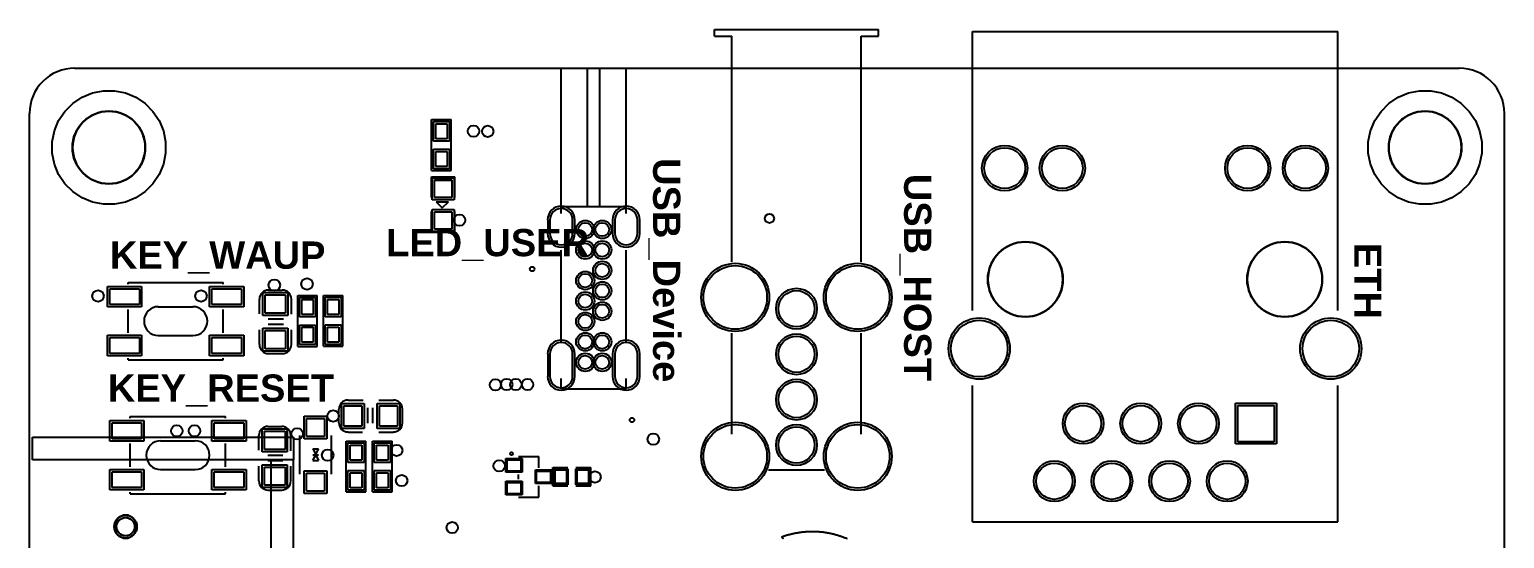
# Model space of a CAD drawing. Header units: inches. Extents: x 0 to 2.56, y 0 to 2.63.
# Drawn here: x 0 to 2.559, y 1.743 to 2.626 of the extents above; entities that cross this region are included whole.
import ezdxf

# ---------------------------------------------------------------- set-up
doc = ezdxf.new("R2010")
doc.units = ezdxf.units.IN
doc.header["$MEASUREMENT"] = 0
for name, color, linetype in [('Keep-Out Layer', 6, 'Continuous'), ('Mechanical 1', 6, 'Continuous'), ('Multi-Layer', 9, 'Continuous'), ('Top Courtyard', 56, 'Continuous'), ('Top Overlay', 2, 'Continuous'), ('Top Paste', 8, 'Continuous'), ('Top Solder', 216, 'Continuous')]:
    doc.layers.add(name, color=color, linetype=linetype)
doc.styles.add('Arial_Bold', font='', dxfattribs={"height": 0.2})
doc.styles.get('Arial_Bold').set_extended_font_data('Arial', bold=True)

msp = doc.modelspace()

# ---------------------------------------------------------------- linework, layer by layer
at = {"layer": 'Keep-Out Layer'}
for p, q in [((0.0787, 2.5591), (2.4803, 2.5591)), ((0.0751, 2.4977), (0.0912, 2.5085)), ((0.0912, 2.5085), (0.1091, 2.5159)), ((0.1091, 2.5159), (0.1281, 2.5197)), ((0.1281, 2.5197), (0.1378, 2.5197)), ((0.1378, 2.5197), (0.1475, 2.5197)), ((0.1475, 2.5197), (0.1665, 2.5159)), ((0.1665, 2.5159), (0.1844, 2.5085)), ((0.1844, 2.5085), (0.2005, 2.4977)), ((2.3585, 2.4977), (2.3746, 2.5085)), ((2.3746, 2.5085), (2.3926, 2.5159)), ((2.3926, 2.5159), (2.4116, 2.5197)), ((2.4116, 2.5197), (2.4213, 2.5197)), ((2.4213, 2.5197), (2.431, 2.5197)), ((2.431, 2.5197), (2.45, 2.5159)), ((2.45, 2.5159), (2.4679, 2.5085)), ((2.4679, 2.5085), (2.484, 2.4977)), ((0.0506, 2.4679), (0.0613, 2.484)), ((0.0613, 2.484), (0.0751, 2.4977)), ((0.2005, 2.4977), (0.2142, 2.484)), ((0.2142, 2.484), (0.225, 2.4679)), ((2.334, 2.4679), (2.3448, 2.484)), ((2.3448, 2.484), (2.3585, 2.4977)), ((2.484, 2.4977), (2.4977, 2.484)), ((2.4977, 2.484), (2.5085, 2.4679)), ((0, 0.0787), (0, 2.4803)), ((0.0432, 2.45), (0.0506, 2.4679)), ((0.225, 2.4679), (0.2324, 2.45)), ((2.3266, 2.45), (2.334, 2.4679)), ((2.5085, 2.4679), (2.5159, 2.45)), ((2.5591, 0.0787), (2.5591, 2.4803)), ((0.0394, 2.431), (0.0432, 2.45)), ((0.2324, 2.45), (0.2362, 2.431)), ((2.3228, 2.431), (2.3266, 2.45)), ((2.5159, 2.45), (2.5197, 2.431)), ((0.0394, 2.4213), (0.0394, 2.431)), ((0.0394, 2.4116), (0.0394, 2.4213)), ((0.0432, 2.3926), (0.0394, 2.4116)), ((0.2362, 2.4116), (0.2324, 2.3926)), ((0.2362, 2.431), (0.2362, 2.4213)), ((0.2362, 2.4213), (0.2362, 2.4116)), ((2.3228, 2.4213), (2.3228, 2.431)), ((2.3228, 2.4116), (2.3228, 2.4213)), ((2.3266, 2.3926), (2.3228, 2.4116)), ((2.5197, 2.4116), (2.5159, 2.3926)), ((2.5197, 2.431), (2.5197, 2.4213)), ((2.5197, 2.4213), (2.5197, 2.4116)), ((0.0506, 2.3746), (0.0432, 2.3926)), ((0.2324, 2.3926), (0.225, 2.3746)), ((2.334, 2.3746), (2.3266, 2.3926)), ((2.5159, 2.3926), (2.5085, 2.3746)), ((0.0613, 2.3585), (0.0506, 2.3746)), ((0.0751, 2.3448), (0.0613, 2.3585)), ((0.2142, 2.3585), (0.2005, 2.3448)), ((0.225, 2.3746), (0.2142, 2.3585)), ((2.3448, 2.3585), (2.334, 2.3746)), ((2.3585, 2.3448), (2.3448, 2.3585)), ((2.4977, 2.3585), (2.484, 2.3448)), ((2.5085, 2.3746), (2.4977, 2.3585)), ((0.0912, 2.334), (0.0751, 2.3448)), ((0.1091, 2.3266), (0.0912, 2.334)), ((0.1844, 2.334), (0.1665, 2.3266)), ((0.2005, 2.3448), (0.1844, 2.334)), ((2.3746, 2.334), (2.3585, 2.3448)), ((2.3926, 2.3266), (2.3746, 2.334)), ((2.4679, 2.334), (2.45, 2.3266)), ((2.484, 2.3448), (2.4679, 2.334)), ((0.1281, 2.3228), (0.1091, 2.3266)), ((0.1378, 2.3228), (0.1281, 2.3228)), ((0.1378, 2.3228), (0.1378, 2.3228)), ((0.1475, 2.3228), (0.1378, 2.3228)), ((0.1665, 2.3266), (0.1475, 2.3228)), ((2.4116, 2.3228), (2.3926, 2.3266)), ((2.4213, 2.3228), (2.4116, 2.3228)), ((2.4213, 2.3228), (2.4213, 2.3228)), ((2.431, 2.3228), (2.4213, 2.3228)), ((2.45, 2.3266), (2.431, 2.3228)), ((1.697, 2.2503), (1.7088, 2.2552)), ((1.697, 2.2503), (1.7088, 2.2552)), ((1.7088, 2.2552), (1.7214, 2.2577)), ((1.7088, 2.2552), (1.7214, 2.2577)), ((1.7214, 2.2577), (1.7342, 2.2577)), ((1.7214, 2.2577), (1.7342, 2.2577)), ((1.7342, 2.2577), (1.7467, 2.2552)), ((1.7342, 2.2577), (1.7467, 2.2552)), ((1.7467, 2.2552), (1.7585, 2.2503)), ((1.7467, 2.2552), (1.7585, 2.2503)), ((2.147, 2.2503), (2.1588, 2.2552)), ((2.147, 2.2503), (2.1588, 2.2552)), ((2.1588, 2.2552), (2.1714, 2.2577)), ((2.1588, 2.2552), (2.1714, 2.2577)), ((2.1714, 2.2577), (2.1842, 2.2577)), ((2.1714, 2.2577), (2.1842, 2.2577)), ((2.1842, 2.2577), (2.1967, 2.2552)), ((2.1842, 2.2577), (2.1967, 2.2552)), ((2.1967, 2.2552), (2.2085, 2.2503)), ((2.1967, 2.2552), (2.2085, 2.2503)), ((1.6702, 2.2235), (1.6773, 2.2341)), ((1.6702, 2.2235), (1.6773, 2.2341)), ((1.6773, 2.2341), (1.6863, 2.2432)), ((1.6773, 2.2341), (1.6863, 2.2432)), ((1.6863, 2.2432), (1.697, 2.2503)), ((1.6863, 2.2432), (1.697, 2.2503)), ((1.7585, 2.2503), (1.7692, 2.2432)), ((1.7585, 2.2503), (1.7692, 2.2432)), ((1.7692, 2.2432), (1.7782, 2.2341)), ((1.7692, 2.2432), (1.7782, 2.2341)), ((1.7782, 2.2341), (1.7853, 2.2235)), ((1.7782, 2.2341), (1.7853, 2.2235)), ((2.1202, 2.2235), (2.1273, 2.2341)), ((2.1202, 2.2235), (2.1273, 2.2341)), ((2.1273, 2.2341), (2.1363, 2.2432)), ((2.1273, 2.2341), (2.1363, 2.2432)), ((2.1363, 2.2432), (2.147, 2.2503)), ((2.1363, 2.2432), (2.147, 2.2503)), ((2.2085, 2.2503), (2.2192, 2.2432)), ((2.2085, 2.2503), (2.2192, 2.2432)), ((2.2192, 2.2432), (2.2282, 2.2341)), ((2.2192, 2.2432), (2.2282, 2.2341)), ((2.2282, 2.2341), (2.2353, 2.2235)), ((2.2282, 2.2341), (2.2353, 2.2235)), ((1.6628, 2.1991), (1.6653, 2.2117)), ((1.6628, 2.1991), (1.6653, 2.2117)), ((1.6653, 2.2117), (1.6702, 2.2235)), ((1.6653, 2.2117), (1.6702, 2.2235)), ((1.7853, 2.2235), (1.7902, 2.2117)), ((1.7853, 2.2235), (1.7902, 2.2117)), ((1.7902, 2.2117), (1.7927, 2.1991)), ((1.7902, 2.2117), (1.7927, 2.1991)), ((2.1128, 2.1991), (2.1153, 2.2117)), ((2.1128, 2.1991), (2.1153, 2.2117)), ((2.1153, 2.2117), (2.1202, 2.2235)), ((2.1153, 2.2117), (2.1202, 2.2235)), ((2.2353, 2.2235), (2.2402, 2.2117)), ((2.2353, 2.2235), (2.2402, 2.2117)), ((2.2402, 2.2117), (2.2427, 2.1991)), ((2.2402, 2.2117), (2.2427, 2.1991)), ((1.6628, 2.1927), (1.6628, 2.1991)), ((1.6628, 2.1927), (1.6628, 2.1991)), ((1.6628, 2.1927), (1.6628, 2.1927)), ((1.6628, 2.1863), (1.6628, 2.1927)), ((1.6628, 2.1927), (1.6628, 2.1927)), ((1.6628, 2.1927), (1.6628, 2.1927)), ((1.6628, 2.1863), (1.6628, 2.1927)), ((1.6628, 2.1927), (1.6628, 2.1927)), ((1.6653, 2.1738), (1.6628, 2.1863)), ((1.6653, 2.1738), (1.6628, 2.1863)), ((1.7927, 2.1863), (1.7902, 2.1738)), ((1.7927, 2.1863), (1.7902, 2.1738)), ((1.7927, 2.1991), (1.7927, 2.1927)), ((1.7927, 2.1991), (1.7927, 2.1927)), ((1.7927, 2.1927), (1.7927, 2.1863)), ((1.7927, 2.1927), (1.7927, 2.1863)), ((2.1128, 2.1927), (2.1128, 2.1991)), ((2.1128, 2.1927), (2.1128, 2.1991)), ((2.1128, 2.1927), (2.1128, 2.1927)), ((2.1128, 2.1863), (2.1128, 2.1927)), ((2.1128, 2.1927), (2.1128, 2.1927)), ((2.1128, 2.1927), (2.1128, 2.1927)), ((2.1128, 2.1863), (2.1128, 2.1927)), ((2.1128, 2.1927), (2.1128, 2.1927)), ((2.1153, 2.1738), (2.1128, 2.1863)), ((2.1153, 2.1738), (2.1128, 2.1863)), ((2.2427, 2.1863), (2.2402, 2.1738)), ((2.2427, 2.1863), (2.2402, 2.1738)), ((2.2427, 2.1991), (2.2427, 2.1927)), ((2.2427, 2.1991), (2.2427, 2.1927)), ((2.2427, 2.1927), (2.2427, 2.1863)), ((2.2427, 2.1927), (2.2427, 2.1863)), ((1.6702, 2.1619), (1.6653, 2.1738)), ((1.6702, 2.1619), (1.6653, 2.1738)), ((1.6773, 2.1513), (1.6702, 2.1619)), ((1.6773, 2.1513), (1.6702, 2.1619)), ((1.6863, 2.1423), (1.6773, 2.1513)), ((1.6863, 2.1423), (1.6773, 2.1513)), ((1.7782, 2.1513), (1.7692, 2.1423)), ((1.7782, 2.1513), (1.7692, 2.1423)), ((1.7853, 2.1619), (1.7782, 2.1513)), ((1.7853, 2.1619), (1.7782, 2.1513)), ((1.7902, 2.1738), (1.7853, 2.1619)), ((1.7902, 2.1738), (1.7853, 2.1619)), ((2.1202, 2.1619), (2.1153, 2.1738)), ((2.1202, 2.1619), (2.1153, 2.1738)), ((2.1273, 2.1513), (2.1202, 2.1619)), ((2.1273, 2.1513), (2.1202, 2.1619)), ((2.1363, 2.1423), (2.1273, 2.1513)), ((2.1363, 2.1423), (2.1273, 2.1513)), ((2.2282, 2.1513), (2.2192, 2.1423)), ((2.2282, 2.1513), (2.2192, 2.1423)), ((2.2353, 2.1619), (2.2282, 2.1513)), ((2.2353, 2.1619), (2.2282, 2.1513)), ((2.2402, 2.1738), (2.2353, 2.1619)), ((2.2402, 2.1738), (2.2353, 2.1619)), ((1.697, 2.1352), (1.6863, 2.1423)), ((1.697, 2.1352), (1.6863, 2.1423)), ((1.7088, 2.1303), (1.697, 2.1352)), ((1.7088, 2.1303), (1.697, 2.1352)), ((1.7214, 2.1278), (1.7088, 2.1303)), ((1.7214, 2.1278), (1.7088, 2.1303)), ((1.7342, 2.1278), (1.7214, 2.1278)), ((1.7342, 2.1278), (1.7214, 2.1278)), ((1.7467, 2.1303), (1.7342, 2.1278)), ((1.7467, 2.1303), (1.7342, 2.1278)), ((1.7585, 2.1352), (1.7467, 2.1303)), ((1.7585, 2.1352), (1.7467, 2.1303)), ((1.7692, 2.1423), (1.7585, 2.1352)), ((1.7692, 2.1423), (1.7585, 2.1352)), ((2.147, 2.1352), (2.1363, 2.1423)), ((2.147, 2.1352), (2.1363, 2.1423)), ((2.1588, 2.1303), (2.147, 2.1352)), ((2.1588, 2.1303), (2.147, 2.1352)), ((2.1714, 2.1278), (2.1588, 2.1303)), ((2.1714, 2.1278), (2.1588, 2.1303)), ((2.1842, 2.1278), (2.1714, 2.1278)), ((2.1842, 2.1278), (2.1714, 2.1278)), ((2.1967, 2.1303), (2.1842, 2.1278)), ((2.1967, 2.1303), (2.1842, 2.1278)), ((2.2085, 2.1352), (2.1967, 2.1303)), ((2.2085, 2.1352), (2.1967, 2.1303)), ((2.2192, 2.1423), (2.2085, 2.1352)), ((2.2192, 2.1423), (2.2085, 2.1352)), ((0.15, 1.7749), (0.147, 1.7677)), ((0.15, 1.7749), (0.147, 1.7677)), ((0.147, 1.7677), (0.147, 1.7599)), ((0.147, 1.7677), (0.147, 1.7599)), ((0.1555, 1.7805), (0.15, 1.7749)), ((0.1555, 1.7805), (0.15, 1.7749)), ((0.1628, 1.7835), (0.1555, 1.7805)), ((0.1628, 1.7835), (0.1555, 1.7805)), ((0.1667, 1.7835), (0.1628, 1.7835)), ((0.1667, 1.7835), (0.1628, 1.7835)), ((0.1667, 1.7835), (0.1667, 1.7835)), ((0.1706, 1.7835), (0.1667, 1.7835)), ((0.1667, 1.7835), (0.1667, 1.7835)), ((0.1667, 1.7835), (0.1667, 1.7835)), ((0.1706, 1.7835), (0.1667, 1.7835)), ((0.1667, 1.7835), (0.1667, 1.7835)), ((0.1778, 1.7805), (0.1706, 1.7835)), ((0.1778, 1.7805), (0.1706, 1.7835)), ((0.1834, 1.7749), (0.1778, 1.7805)), ((0.1834, 1.7749), (0.1778, 1.7805)), ((0.1864, 1.7677), (0.1834, 1.7749)), ((0.1864, 1.7677), (0.1834, 1.7749)), ((0.1864, 1.7599), (0.1864, 1.7677)), ((0.1864, 1.7599), (0.1864, 1.7677)), ((0.147, 1.7599), (0.15, 1.7526)), ((0.147, 1.7599), (0.15, 1.7526)), ((0.15, 1.7526), (0.1555, 1.7471)), ((0.15, 1.7526), (0.1555, 1.7471)), ((0.1555, 1.7471), (0.1628, 1.7441)), ((0.1555, 1.7471), (0.1628, 1.7441)), ((0.1628, 1.7441), (0.1667, 1.7441)), ((0.1628, 1.7441), (0.1667, 1.7441)), ((0.1667, 1.7441), (0.1706, 1.7441)), ((0.1667, 1.7441), (0.1706, 1.7441)), ((0.1706, 1.7441), (0.1778, 1.7471)), ((0.1706, 1.7441), (0.1778, 1.7471)), ((0.1778, 1.7471), (0.1834, 1.7526)), ((0.1778, 1.7471), (0.1834, 1.7526)), ((0.1834, 1.7526), (0.1864, 1.7599)), ((0.1834, 1.7526), (0.1864, 1.7599))]:
    msp.add_line(p, q, dxfattribs=at)
for centre, radius in [((1.7278, 2.1927), 0.065), ((2.1778, 2.1927), 0.065), ((0.1667, 1.7638), 0.0197)]:
    msp.add_circle(centre, radius, dxfattribs=at)
for centre, radius, start, end in [((0.0787, 2.4803), 0.0787, 90, 180), ((2.4803, 2.4803), 0.0787, 0, 90), ((0.1378, 2.4213), 0.063, 90, 180), ((0.1378, 2.4213), 0.063, 0, 90), ((2.4213, 2.4213), 0.063, 90, 180), ((2.4213, 2.4213), 0.063, 0, 90), ((0.1378, 2.4213), 0.063, 180, 270), ((0.1378, 2.4213), 0.063, 270, 0), ((2.4213, 2.4213), 0.063, 180, 270), ((2.4213, 2.4213), 0.063, 270, 0), ((1.7278, 2.1927), 0.065, 90, 180), ((1.7278, 2.1927), 0.065, 0, 90), ((2.1778, 2.1927), 0.065, 90, 180), ((2.1778, 2.1927), 0.065, 0, 90), ((1.7278, 2.1927), 0.065, 180, 270), ((1.7278, 2.1927), 0.065, 270, 0), ((2.1778, 2.1927), 0.065, 180, 270), ((2.1778, 2.1927), 0.065, 270, 0)]:
    msp.add_arc(centre, radius, start, end, dxfattribs=at)
at = {"layer": 'Mechanical 1'}
for p, q in [((0.0787, 2.5591), (2.4803, 2.5591)), ((0, 0.0787), (0, 2.4803)), ((2.5591, 0.0787), (2.5591, 2.4803))]:
    msp.add_line(p, q, dxfattribs=at)
for centre, radius in [((0.1378, 2.4213), 0.063), ((2.4213, 2.4213), 0.063), ((1.7278, 2.1927), 0.065), ((1.7278, 2.1927), 0.065), ((2.1778, 2.1927), 0.065), ((2.1778, 2.1927), 0.065), ((0.1667, 1.7638), 0.0197), ((0.1667, 1.7638), 0.0157)]:
    msp.add_circle(centre, radius, dxfattribs=at)
for centre, start, end in [((0.0787, 2.4803), 90, 180), ((2.4803, 2.4803), 0, 90)]:
    msp.add_arc(centre, 0.0787, start, end, dxfattribs=at)
at = {"layer": 'Multi-Layer'}
for p, q in [((0.1194, 2.4818), (0.1316, 2.4843)), ((0.1316, 2.4843), (0.1378, 2.4843)), ((0.1378, 2.4843), (0.144, 2.4843)), ((0.144, 2.4843), (0.1562, 2.4818)), ((2.4029, 2.4818), (2.4151, 2.4843)), ((2.4151, 2.4843), (2.4213, 2.4843)), ((2.4213, 2.4843), (2.4275, 2.4843)), ((2.4275, 2.4843), (2.4396, 2.4818)), ((0.082, 2.4511), (0.0889, 2.4614)), ((0.0889, 2.4614), (0.0976, 2.4702)), ((0.0976, 2.4702), (0.108, 2.4771)), ((0.108, 2.4771), (0.1194, 2.4818)), ((0.1562, 2.4818), (0.1676, 2.4771)), ((0.1676, 2.4771), (0.178, 2.4702)), ((0.178, 2.4702), (0.1867, 2.4614)), ((0.1867, 2.4614), (0.1936, 2.4511)), ((2.3654, 2.4511), (2.3723, 2.4614)), ((2.3723, 2.4614), (2.3811, 2.4702)), ((2.3811, 2.4702), (2.3914, 2.4771)), ((2.3914, 2.4771), (2.4029, 2.4818)), ((2.4396, 2.4818), (2.4511, 2.4771)), ((2.4511, 2.4771), (2.4614, 2.4702)), ((2.4614, 2.4702), (2.4702, 2.4614)), ((2.4702, 2.4614), (2.4771, 2.4511)), ((0.0748, 2.4275), (0.0772, 2.4396)), ((0.0772, 2.4396), (0.082, 2.4511)), ((0.1936, 2.4511), (0.1984, 2.4396)), ((0.1984, 2.4396), (0.2008, 2.4275)), ((2.3583, 2.4275), (2.3607, 2.4396)), ((2.3607, 2.4396), (2.3654, 2.4511)), ((2.4771, 2.4511), (2.4818, 2.4396)), ((2.4818, 2.4396), (2.4843, 2.4275)), ((0.0748, 2.4213), (0.0748, 2.4275)), ((0.0748, 2.4151), (0.0748, 2.4213)), ((0.0772, 2.4029), (0.0748, 2.4151)), ((0.2008, 2.4151), (0.1984, 2.4029)), ((0.2008, 2.4275), (0.2008, 2.4213)), ((0.2008, 2.4213), (0.2008, 2.4151)), ((2.3583, 2.4213), (2.3583, 2.4275)), ((2.3583, 2.4151), (2.3583, 2.4213)), ((2.3607, 2.4029), (2.3583, 2.4151)), ((2.4843, 2.4151), (2.4818, 2.4029)), ((2.4843, 2.4275), (2.4843, 2.4213)), ((2.4843, 2.4213), (2.4843, 2.4151)), ((0.082, 2.3914), (0.0772, 2.4029)), ((0.0889, 2.3811), (0.082, 2.3914)), ((0.0976, 2.3723), (0.0889, 2.3811)), ((0.1867, 2.3811), (0.178, 2.3723)), ((0.1936, 2.3914), (0.1867, 2.3811)), ((0.1984, 2.4029), (0.1936, 2.3914)), ((2.3654, 2.3914), (2.3607, 2.4029)), ((2.3723, 2.3811), (2.3654, 2.3914)), ((2.3811, 2.3723), (2.3723, 2.3811)), ((2.4702, 2.3811), (2.4614, 2.3723)), ((2.4771, 2.3914), (2.4702, 2.3811)), ((2.4818, 2.4029), (2.4771, 2.3914)), ((0.108, 2.3654), (0.0976, 2.3723)), ((0.1194, 2.3607), (0.108, 2.3654)), ((0.1316, 2.3583), (0.1194, 2.3607)), ((0.1378, 2.3583), (0.1316, 2.3583)), ((0.1378, 2.3583), (0.1378, 2.3583)), ((0.144, 2.3583), (0.1378, 2.3583)), ((0.1562, 2.3607), (0.144, 2.3583)), ((0.1676, 2.3654), (0.1562, 2.3607)), ((0.178, 2.3723), (0.1676, 2.3654)), ((2.3914, 2.3654), (2.3811, 2.3723)), ((2.4029, 2.3607), (2.3914, 2.3654)), ((2.4151, 2.3583), (2.4029, 2.3607)), ((2.4213, 2.3583), (2.4151, 2.3583)), ((2.4213, 2.3583), (2.4213, 2.3583)), ((2.4275, 2.3583), (2.4213, 2.3583)), ((2.4396, 2.3607), (2.4275, 2.3583)), ((2.4511, 2.3654), (2.4396, 2.3607)), ((2.4614, 2.3723), (2.4511, 2.3654)), ((0.903, 2.2959), (0.903, 2.2722)), ((0.9423, 2.2722), (0.9423, 2.2959)), ((1.0156, 2.2959), (1.0156, 2.2722)), ((1.0549, 2.2722), (1.0549, 2.2959)), ((0.903, 2.0636), (0.903, 2.0242)), ((0.9423, 2.0242), (0.9423, 2.0636)), ((1.0156, 2.0636), (1.0156, 2.0242)), ((1.0549, 2.0242), (1.0549, 2.0636)), ((2.0965, 1.9112), (2.0965, 1.9742)), ((2.0965, 1.9742), (2.1595, 1.9742)), ((2.1595, 1.9742), (2.1595, 1.9112)), ((2.1595, 1.9112), (2.0965, 1.9112)), ((0.1509, 1.7669), (0.1533, 1.7727)), ((0.1509, 1.7638), (0.1509, 1.7669)), ((0.1533, 1.7727), (0.1578, 1.7771)), ((0.1578, 1.7771), (0.1636, 1.7795)), ((0.1636, 1.7795), (0.1667, 1.7795)), ((0.1667, 1.7795), (0.1698, 1.7795)), ((0.1698, 1.7795), (0.1756, 1.7771)), ((0.1756, 1.7771), (0.18, 1.7727)), ((0.18, 1.7727), (0.1824, 1.7669)), ((0.1824, 1.7669), (0.1824, 1.7638)), ((0.1509, 1.7606), (0.1509, 1.7638)), ((0.1533, 1.7548), (0.1509, 1.7606)), ((0.1578, 1.7504), (0.1533, 1.7548)), ((0.1636, 1.748), (0.1578, 1.7504)), ((0.1667, 1.748), (0.1636, 1.748)), ((0.1667, 1.748), (0.1667, 1.748)), ((0.1698, 1.748), (0.1667, 1.748)), ((0.1756, 1.7504), (0.1698, 1.748)), ((0.18, 1.7548), (0.1756, 1.7504)), ((0.1824, 1.7606), (0.18, 1.7548)), ((0.1824, 1.7638), (0.1824, 1.7606))]:
    msp.add_line(p, q, dxfattribs=at)
for centre, radius in [((1.6919, 2.3856), 0.0354), ((1.7919, 2.3856), 0.0354), ((2.1136, 2.3856), 0.0354), ((2.2136, 2.3856), 0.0354), ((0.9642, 2.2791), 0.0118), ((0.9937, 2.2791), 0.0118), ((0.9642, 2.2437), 0.0118), ((0.9937, 2.2437), 0.0118), ((0.9642, 2.1906), 0.0118), ((0.9937, 2.2083), 0.0118), ((1.2244, 2.1614), 0.0551), ((1.437, 2.1614), 0.0551), ((0.9937, 2.1728), 0.0118), ((0.9642, 2.1551), 0.0118), ((1.3307, 2.1417), 0.0315), ((0.9642, 2.1197), 0.0118), ((0.9937, 2.1374), 0.0118), ((1.6478, 2.0726), 0.0492), ((2.2577, 2.0726), 0.0492), ((0.9642, 2.0843), 0.0118), ((0.9937, 2.0843), 0.0118), ((1.3307, 2.0629), 0.0315), ((0.9642, 2.0488), 0.0118), ((0.9937, 2.0488), 0.0118), ((1.3307, 1.9842), 0.0315), ((1.828, 1.9427), 0.0315), ((1.928, 1.9427), 0.0315), ((2.028, 1.9427), 0.0315), ((1.2244, 1.8858), 0.0551), ((1.3307, 1.9055), 0.0315), ((1.437, 1.8858), 0.0551), ((1.778, 1.8427), 0.0315), ((1.878, 1.8427), 0.0315), ((1.978, 1.8427), 0.0315), ((2.078, 1.8427), 0.0315)]:
    msp.add_circle(centre, radius, dxfattribs=at)
for centre, start, end in [((0.9226, 2.2959), 0, 180), ((1.0352, 2.2959), 0, 180), ((0.9226, 2.2722), 180, 0), ((1.0352, 2.2722), 180, 0), ((0.9226, 2.0636), 0, 180), ((1.0352, 2.0636), 0, 180), ((0.9226, 2.0242), 180, 0), ((1.0352, 2.0242), 180, 0)]:
    msp.add_arc(centre, 0.0197, start, end, dxfattribs=at)
at = {"layer": 'Top Courtyard'}
for p, q in [((0.0053, 1.9193), (0.0053, 1.9193)), ((0.0053, 1.9193), (0.458, 1.9193)), ((0.0053, 1.8799), (0.0053, 1.9193)), ((0.458, 1.9193), (0.458, 1.8799)), ((0.458, 1.8799), (0.0053, 1.8799)), ((0.458, 1.8799), (0.4187, 1.8799)), ((0.4187, 1.8799), (0.4187, 1.4075)), ((0.458, 1.4075), (0.458, 1.8799))]:
    msp.add_line(p, q, dxfattribs=at)
for centre, radius in [((1.2838, 2.2983), 0.0079), ((0.872, 2.2106), 0.00394), ((1.0453, 1.9488), 0.00394)]:
    msp.add_circle(centre, radius, dxfattribs=at)
at = {"layer": 'Top Overlay'}
for p, q in [((1.1886, 2.6259), (1.4728, 2.6259)), ((1.1886, 2.6141), (1.1886, 2.6259)), ((1.1886, 2.6141), (1.2185, 2.6141)), ((1.2185, 2.2233), (1.2185, 2.6141)), ((1.4429, 2.6141), (1.4728, 2.6141)), ((1.4429, 2.2233), (1.4429, 2.6141)), ((1.4728, 2.6141), (1.4728, 2.6259)), ((1.6358, 2.1384), (1.6358, 2.6226)), ((1.6358, 2.6226), (2.2697, 2.6226)), ((2.2697, 2.1384), (2.2697, 2.6226)), ((0.9226, 2.559), (1.0352, 2.559)), ((0.9226, 2.319), (0.9226, 2.559)), ((0.9683, 2.319), (0.9683, 2.559)), ((0.9897, 2.319), (0.9897, 2.559)), ((1.0352, 2.319), (1.0352, 2.559)), ((0.6977, 2.4696), (0.7317, 2.4696)), ((0.6977, 2.3816), (0.6977, 2.4696)), ((0.7317, 2.3816), (0.7317, 2.4696)), ((0.6977, 2.3816), (0.7317, 2.3816)), ((0.6977, 2.3344), (0.6977, 2.3704)), ((0.6977, 2.3704), (0.7377, 2.3704)), ((0.7377, 2.3344), (0.7377, 2.3704)), ((0.9226, 2.3247), (0.9226, 2.3398)), ((0.6977, 2.2744), (0.6977, 2.3104)), ((0.7057, 2.3274), (0.7162, 2.3169)), ((0.7057, 2.3274), (0.7267, 2.3274)), ((0.7162, 2.3169), (0.7267, 2.3274)), ((0.7377, 2.2744), (0.7377, 2.3104)), ((0.9226, 2.319), (1.0352, 2.319)), ((0.9226, 2.3069), (0.9226, 2.319)), ((1.0352, 2.3247), (1.0352, 2.3284)), ((1.0352, 2.3069), (1.0352, 2.319)), ((0.6977, 2.2744), (0.7377, 2.2744)), ((0.9226, 2.0845), (0.9226, 2.2435)), ((1.0352, 2.0845), (1.0352, 2.2435)), ((0.9226, 2.118), (0.9226, 2.21)), ((1.0352, 2.118), (1.0352, 2.21)), ((0.1709, 2.1872), (0.3362, 2.1872)), ((0.1709, 2.1845), (0.1709, 2.1872)), ((0.3362, 2.1845), (0.3362, 2.1872)), ((0.3988, 2.1331), (0.3988, 2.1584)), ((0.4146, 2.1741), (0.4386, 2.1741)), ((0.4543, 2.1321), (0.4543, 2.1584)), ((0.4653, 2.1645), (0.4993, 2.1645)), ((0.4653, 2.0765), (0.4653, 2.1645)), ((0.4993, 2.0765), (0.4993, 2.1645)), ((0.5098, 2.1649), (0.5438, 2.1649)), ((0.5098, 2.0769), (0.5098, 2.1649)), ((0.5438, 2.0769), (0.5438, 2.1649)), ((0.1709, 2.0998), (0.1709, 2.1407)), ((0.2235, 2.1453), (0.2835, 2.1453)), ((0.3362, 2.0998), (0.3362, 2.1407)), ((0.4142, 2.1241), (0.4406, 2.1241)), ((0.3988, 2.0796), (0.3988, 2.1051)), ((0.4142, 2.1151), (0.4406, 2.1151)), ((0.4543, 2.0796), (0.4543, 2.1051)), ((1.2185, 2.0757), (1.2185, 2.0995)), ((1.4429, 2.0757), (1.4429, 2.0995)), ((0.2235, 2.0953), (0.2835, 2.0953)), ((0.4653, 2.0765), (0.4993, 2.0765)), ((0.5098, 2.0769), (0.5438, 2.0769)), ((1.2185, 1.9242), (1.2185, 2.0757)), ((1.4429, 1.9242), (1.4429, 2.0757)), ((0.1709, 2.0533), (0.1709, 2.0561)), ((0.1709, 2.0533), (0.3362, 2.0533)), ((0.3362, 2.0533), (0.3362, 2.0561)), ((0.4146, 2.0639), (0.4146, 2.0639)), ((0.4146, 2.0639), (0.4386, 2.0639)), ((0.9226, 2.0026), (0.9226, 2.021)), ((0.9233, 2.0026), (1.0352, 2.0026)), ((1.0352, 2.0026), (1.0352, 2.021)), ((1.0352, 2.0026), (1.0352, 2.0033)), ((1.6358, 1.7723), (1.6358, 2.0085)), ((2.2697, 1.7722), (2.2697, 2.0085)), ((0.5526, 1.9834), (0.5789, 1.9834)), ((0.6059, 1.9834), (0.6314, 1.9834)), ((0.1748, 1.9547), (0.3402, 1.9547)), ((0.1748, 1.952), (0.1748, 1.9547)), ((0.3402, 1.952), (0.3402, 1.9547)), ((0.5369, 1.9437), (0.5369, 1.9677)), ((0.5869, 1.9434), (0.5869, 1.9697)), ((0.5959, 1.9434), (0.5959, 1.9697)), ((0.6471, 1.9437), (0.6471, 1.9677)), ((0.3978, 1.8966), (0.3978, 1.9219)), ((0.4136, 1.9376), (0.4376, 1.9376)), ((0.4533, 1.8956), (0.4533, 1.9219)), ((0.4691, 1.8551), (0.4691, 1.9221)), ((0.5242, 1.8551), (0.5242, 1.9221)), ((0.5526, 1.9279), (0.5779, 1.9279)), ((0.6059, 1.9279), (0.6314, 1.9279)), ((0.6471, 1.9437), (0.6471, 1.9437)), ((0.1748, 1.8674), (0.1748, 1.9082)), ((0.2275, 1.9128), (0.2875, 1.9128)), ((0.3402, 1.8674), (0.3402, 1.9082)), ((0.4916, 1.8986), (0.5016, 1.8986)), ((0.4916, 1.8986), (0.4966, 1.8887)), ((0.4968, 1.8887), (0.5016, 1.8986)), ((0.5495, 1.9121), (0.5835, 1.9121)), ((0.5495, 1.8241), (0.5495, 1.9121)), ((0.5835, 1.8241), (0.5835, 1.9121)), ((0.5952, 1.9121), (0.6292, 1.9121)), ((0.5952, 1.8241), (0.5952, 1.9121)), ((0.6292, 1.8241), (0.6292, 1.9121)), ((0.3978, 1.8431), (0.3978, 1.8686)), ((0.4133, 1.8876), (0.4396, 1.8876)), ((0.4133, 1.8786), (0.4396, 1.8786)), ((0.4533, 1.8431), (0.4533, 1.8686)), ((0.4916, 1.8886), (0.5016, 1.8886)), ((0.4916, 1.8786), (0.4965, 1.8885)), ((0.4916, 1.8786), (0.5016, 1.8786)), ((0.4966, 1.8885), (0.4966, 1.8936)), ((0.4966, 1.8836), (0.4966, 1.8887)), ((0.4966, 1.8885), (0.5016, 1.8786)), ((0.8484, 1.8858), (0.8484, 1.8858)), ((0.8484, 1.8858), (0.8839, 1.8858)), ((0.8839, 1.8661), (0.8839, 1.8858)), ((0.2275, 1.8628), (0.2875, 1.8628)), ((0.8484, 1.8464), (0.8484, 1.8544)), ((0.9079, 1.8664), (0.9339, 1.8664)), ((0.9079, 1.8344), (0.9079, 1.8664)), ((0.9479, 1.8664), (0.9739, 1.8664)), ((0.9739, 1.8344), (0.9739, 1.8664)), ((1.2819, 1.8622), (1.3794, 1.8622)), ((0.1748, 1.8209), (0.1748, 1.8236)), ((0.1748, 1.8209), (0.3402, 1.8209)), ((0.3402, 1.8209), (0.3402, 1.8236)), ((0.4136, 1.8274), (0.4136, 1.8274)), ((0.4136, 1.8274), (0.4376, 1.8274)), ((0.5495, 1.8241), (0.5835, 1.8241)), ((0.5952, 1.8241), (0.6292, 1.8241)), ((0.8839, 1.815), (0.8839, 1.8347)), ((0.9079, 1.8344), (0.9339, 1.8344)), ((0.9479, 1.8344), (0.9739, 1.8344)), ((0.8484, 1.815), (0.8839, 1.815)), ((0.8484, 1.815), (0.8484, 1.815)), ((1.6358, 1.7722), (2.2697, 1.7722)), ((1.3057, 1.7453), (1.3057, 1.747)), ((1.3057, 1.747), (1.3068, 1.747)), ((1.3062, 1.7453), (1.3057, 1.7453)), ((1.3062, 1.7442), (1.3062, 1.7453)), ((1.3068, 1.7442), (1.3062, 1.7442)), ((1.3068, 1.747), (1.3068, 1.7475)), ((1.3068, 1.7475), (1.3085, 1.7475)), ((1.3068, 1.7436), (1.3068, 1.7442)), ((1.3074, 1.7436), (1.3068, 1.7436)), ((1.3074, 1.7425), (1.3074, 1.7436)), ((1.3085, 1.7475), (1.3085, 1.7481)), ((1.3085, 1.7481), (1.3107, 1.7481)), ((1.3107, 1.7481), (1.3107, 1.7486)), ((1.3107, 1.7486), (1.3124, 1.7486)), ((1.3124, 1.7486), (1.3124, 1.7492)), ((1.3124, 1.7492), (1.314, 1.7492)), ((1.314, 1.7492), (1.314, 1.7497)), ((1.314, 1.7497), (1.3163, 1.7497)), ((1.3163, 1.7497), (1.3163, 1.7503)), ((1.3163, 1.7503), (1.319, 1.7503)), ((1.319, 1.7503), (1.319, 1.7509)), ((1.319, 1.7509), (1.3213, 1.7509)), ((1.3213, 1.7509), (1.3213, 1.7514)), ((1.3213, 1.7514), (1.324, 1.7514)), ((1.324, 1.7514), (1.324, 1.752)), ((1.324, 1.752), (1.3263, 1.752)), ((1.3263, 1.752), (1.3263, 1.7525)), ((1.3263, 1.7525), (1.329, 1.7525)), ((1.329, 1.7525), (1.329, 1.7531)), ((1.329, 1.7531), (1.3329, 1.7531)), ((1.3329, 1.7531), (1.3329, 1.7536)), ((1.3329, 1.7536), (1.3357, 1.7536)), ((1.3357, 1.7536), (1.3357, 1.7542)), ((1.3357, 1.7542), (1.3401, 1.7542)), ((1.3401, 1.7542), (1.3401, 1.7547)), ((1.3401, 1.7547), (1.3463, 1.7547)), ((1.3463, 1.7547), (1.3463, 1.7553)), ((1.3463, 1.7553), (1.3707, 1.7553)), ((1.3707, 1.7553), (1.3707, 1.7547)), ((1.3707, 1.7547), (1.3774, 1.7547)), ((1.3774, 1.7547), (1.3774, 1.7542)), ((1.3774, 1.7542), (1.379, 1.7542)), ((1.379, 1.7542), (1.3796, 1.7542)), ((1.3796, 1.7542), (1.3807, 1.7542)), ((1.3807, 1.7542), (1.3807, 1.7536)), ((1.3807, 1.7536), (1.384, 1.7536)), ((1.384, 1.7536), (1.384, 1.7531)), ((1.384, 1.7531), (1.3874, 1.7531)), ((1.3874, 1.7531), (1.3874, 1.7525)), ((1.3874, 1.7525), (1.3902, 1.7525)), ((1.3902, 1.7525), (1.3902, 1.752)), ((1.3902, 1.752), (1.3924, 1.752)), ((1.3924, 1.752), (1.3924, 1.7514)), ((1.3924, 1.7514), (1.3952, 1.7514)), ((1.3952, 1.7514), (1.3952, 1.7509)), ((1.3952, 1.7509), (1.3974, 1.7509)), ((1.3974, 1.7509), (1.3974, 1.7503)), ((1.3974, 1.7503), (1.399, 1.7503)), ((1.399, 1.7503), (1.399, 1.7497)), ((1.399, 1.7497), (1.4018, 1.7497)), ((1.4018, 1.7497), (1.4018, 1.7492)), ((1.4018, 1.7492), (1.4029, 1.7492)), ((1.4029, 1.7492), (1.4029, 1.7486)), ((1.4029, 1.7486), (1.4046, 1.7486)), ((1.4046, 1.7486), (1.4046, 1.7481)), ((1.4046, 1.7481), (1.4068, 1.7481)), ((1.4068, 1.7481), (1.4068, 1.7475)), ((1.4068, 1.7475), (1.4085, 1.7475)), ((1.4085, 1.7475), (1.4085, 1.747)), ((1.4085, 1.747), (1.4102, 1.747)), ((1.4102, 1.747), (1.4102, 1.7464)), ((1.4102, 1.7464), (1.4118, 1.7464)), ((1.4118, 1.7464), (1.4118, 1.7459)), ((1.4118, 1.7459), (1.4129, 1.7459)), ((1.4129, 1.7459), (1.4129, 1.7453)), ((1.4129, 1.7453), (1.4146, 1.7453)), ((1.4146, 1.7453), (1.4146, 1.7447)), ((1.4146, 1.7447), (1.4163, 1.7447)), ((1.4163, 1.7447), (1.4163, 1.7442)), ((1.4163, 1.7442), (1.4174, 1.7442)), ((1.4174, 1.7442), (1.4174, 1.7436)), ((1.4174, 1.7436), (1.4185, 1.7436)), ((1.4185, 1.7436), (1.4185, 1.7431))]:
    msp.add_line(p, q, dxfattribs=at)
msp.add_circle((0.8362, 1.8902), 0.00264, dxfattribs=at)
for centre, radius, start, end in [((0.4146, 2.1584), 0.0157, 90, 180), ((0.4386, 2.1584), 0.0157, 0, 90), ((0.2237, 2.1203), 0.025, 90.3, 269.6), ((0.2836, 2.1203), 0.025, 270.1, 90.1), ((0.4146, 2.0796), 0.0157, 180, 270), ((0.4386, 2.0796), 0.0157, 270, 0), ((0.5526, 1.9677), 0.0157, 90, 180), ((0.6314, 1.9677), 0.0157, 0, 90), ((0.4136, 1.9219), 0.0157, 90, 180), ((0.4376, 1.9219), 0.0157, 0, 90), ((0.5526, 1.9437), 0.0157, 180, 270), ((0.6314, 1.9437), 0.0157, 270, 0), ((0.2277, 1.8878), 0.025, 90.3, 269.6), ((0.2875, 1.8878), 0.025, 270.1, 90.1), ((0.4136, 1.8431), 0.0157, 180, 270), ((0.4376, 1.8431), 0.0157, 270, 0)]:
    msp.add_arc(centre, radius, start, end, dxfattribs=at)
at = {"layer": 'Top Paste'}
for p, q in [((0.7047, 2.4366), (0.7047, 2.4626)), ((0.7047, 2.4626), (0.7247, 2.4626)), ((0.7247, 2.4626), (0.7247, 2.4366)), ((0.7247, 2.4366), (0.7047, 2.4366)), ((0.7047, 2.3886), (0.7047, 2.4146)), ((0.7047, 2.4146), (0.7247, 2.4146)), ((0.7247, 2.4146), (0.7247, 2.3886)), ((0.7247, 2.3886), (0.7047, 2.3886)), ((0.7027, 2.3344), (0.7027, 2.3644)), ((0.7027, 2.3644), (0.7327, 2.3644)), ((0.7327, 2.3644), (0.7327, 2.3344)), ((0.7327, 2.3344), (0.7027, 2.3344)), ((0.7027, 2.2799), (0.7027, 2.3099)), ((0.7027, 2.3099), (0.7327, 2.3099)), ((0.7327, 2.3099), (0.7327, 2.2799)), ((0.7327, 2.2799), (0.7027, 2.2799)), ((0.1394, 2.1488), (0.1394, 2.1764)), ((0.1394, 2.1764), (0.1906, 2.1764)), ((0.1906, 2.1764), (0.1906, 2.1488)), ((0.3165, 2.1488), (0.3165, 2.1764)), ((0.3165, 2.1764), (0.3677, 2.1764)), ((0.3677, 2.1764), (0.3677, 2.1488)), ((0.4088, 2.1343), (0.4088, 2.1658)), ((0.4088, 2.1658), (0.4443, 2.1658)), ((0.4443, 2.1658), (0.4443, 2.1343)), ((0.4723, 2.1315), (0.4723, 2.1575)), ((0.4723, 2.1575), (0.4923, 2.1575)), ((0.4923, 2.1575), (0.4923, 2.1315)), ((0.5168, 2.1319), (0.5168, 2.1579)), ((0.5168, 2.1579), (0.5368, 2.1579)), ((0.5368, 2.1579), (0.5368, 2.1319)), ((0.1906, 2.1488), (0.1394, 2.1488)), ((0.3677, 2.1488), (0.3165, 2.1488)), ((0.4443, 2.1343), (0.4088, 2.1343)), ((0.4923, 2.1315), (0.4723, 2.1315)), ((0.5368, 2.1319), (0.5168, 2.1319)), ((0.4088, 2.0723), (0.4088, 2.1038)), ((0.4088, 2.1038), (0.4443, 2.1038)), ((0.4443, 2.1038), (0.4443, 2.0723)), ((0.4723, 2.0835), (0.4723, 2.1095)), ((0.4723, 2.1095), (0.4923, 2.1095)), ((0.4923, 2.1095), (0.4923, 2.0835)), ((0.5168, 2.0839), (0.5168, 2.1099)), ((0.5168, 2.1099), (0.5368, 2.1099)), ((0.5368, 2.1099), (0.5368, 2.0839)), ((0.1394, 2.0642), (0.1394, 2.0917)), ((0.1394, 2.0917), (0.1906, 2.0917)), ((0.1906, 2.0917), (0.1906, 2.0642)), ((0.3165, 2.0642), (0.3165, 2.0917)), ((0.3165, 2.0917), (0.3677, 2.0917)), ((0.3677, 2.0917), (0.3677, 2.0642)), ((0.4923, 2.0835), (0.4723, 2.0835)), ((0.5368, 2.0839), (0.5168, 2.0839)), ((0.1906, 2.0642), (0.1394, 2.0642)), ((0.3677, 2.0642), (0.3165, 2.0642)), ((0.4443, 2.0723), (0.4088, 2.0723)), ((0.5452, 1.9734), (0.5767, 1.9734)), ((0.5452, 1.938), (0.5452, 1.9734)), ((0.5767, 1.9734), (0.5767, 1.938)), ((0.6072, 1.9734), (0.6387, 1.9734)), ((0.6072, 1.938), (0.6072, 1.9734)), ((0.6387, 1.9734), (0.6387, 1.938)), ((0.4803, 1.9201), (0.4803, 1.9516)), ((0.4803, 1.9516), (0.5118, 1.9516)), ((0.5118, 1.9516), (0.5118, 1.9201)), ((0.1433, 1.9163), (0.1433, 1.9439)), ((0.1433, 1.9439), (0.1945, 1.9439)), ((0.1945, 1.9439), (0.1945, 1.9163)), ((0.3205, 1.9163), (0.3205, 1.9439)), ((0.3205, 1.9439), (0.3717, 1.9439)), ((0.3717, 1.9439), (0.3717, 1.9163)), ((0.4079, 1.8978), (0.4079, 1.9293)), ((0.4079, 1.9293), (0.4433, 1.9293)), ((0.4433, 1.9293), (0.4433, 1.8978)), ((0.5118, 1.9201), (0.4803, 1.9201)), ((0.5767, 1.938), (0.5452, 1.938)), ((0.6387, 1.938), (0.6072, 1.938)), ((0.1945, 1.9163), (0.1433, 1.9163)), ((0.3717, 1.9163), (0.3205, 1.9163)), ((0.4433, 1.8978), (0.4079, 1.8978)), ((0.5565, 1.8791), (0.5565, 1.9051)), ((0.5565, 1.9051), (0.5765, 1.9051)), ((0.5765, 1.9051), (0.5765, 1.8791)), ((0.6022, 1.8791), (0.6022, 1.9051)), ((0.6022, 1.9051), (0.6222, 1.9051)), ((0.6222, 1.9051), (0.6222, 1.8791)), ((0.5765, 1.8791), (0.5565, 1.8791)), ((0.6222, 1.8791), (0.6022, 1.8791)), ((0.8285, 1.8602), (0.8285, 1.88)), ((0.8285, 1.88), (0.8526, 1.88)), ((0.8526, 1.88), (0.8526, 1.8602)), ((0.1433, 1.8317), (0.1433, 1.8592)), ((0.1433, 1.8592), (0.1945, 1.8592)), ((0.1945, 1.8592), (0.1945, 1.8317)), ((0.3205, 1.8317), (0.3205, 1.8592)), ((0.3205, 1.8592), (0.3717, 1.8592)), ((0.3717, 1.8592), (0.3717, 1.8317)), ((0.4079, 1.8358), (0.4079, 1.8673)), ((0.4079, 1.8673), (0.4433, 1.8673)), ((0.4433, 1.8673), (0.4433, 1.8358)), ((0.4803, 1.8252), (0.4803, 1.8567)), ((0.4803, 1.8567), (0.5118, 1.8567)), ((0.5118, 1.8567), (0.5118, 1.8252)), ((0.5565, 1.8311), (0.5565, 1.8571)), ((0.5565, 1.8571), (0.5765, 1.8571)), ((0.5765, 1.8571), (0.5765, 1.8311)), ((0.6022, 1.8311), (0.6022, 1.8571)), ((0.6022, 1.8571), (0.6222, 1.8571)), ((0.6222, 1.8571), (0.6222, 1.8311)), ((0.8526, 1.8602), (0.8285, 1.8602)), ((0.8797, 1.8405), (0.8797, 1.8603)), ((0.8797, 1.8603), (0.9038, 1.8603)), ((0.9038, 1.8603), (0.9038, 1.8405)), ((0.9119, 1.8386), (0.9119, 1.8622)), ((0.9119, 1.8622), (0.9319, 1.8622)), ((0.9319, 1.8622), (0.9319, 1.8386)), ((0.9499, 1.8386), (0.9499, 1.8622)), ((0.9499, 1.8622), (0.9699, 1.8622)), ((0.9699, 1.8622), (0.9699, 1.8386)), ((0.1945, 1.8317), (0.1433, 1.8317)), ((0.3717, 1.8317), (0.3205, 1.8317)), ((0.4433, 1.8358), (0.4079, 1.8358)), ((0.5118, 1.8252), (0.4803, 1.8252)), ((0.5765, 1.8311), (0.5565, 1.8311)), ((0.6222, 1.8311), (0.6022, 1.8311)), ((0.8285, 1.8208), (0.8285, 1.8406)), ((0.8285, 1.8406), (0.8526, 1.8406)), ((0.8526, 1.8208), (0.8285, 1.8208)), ((0.8526, 1.8406), (0.8526, 1.8208)), ((0.9038, 1.8405), (0.8797, 1.8405)), ((0.9319, 1.8386), (0.9119, 1.8386)), ((0.9699, 1.8386), (0.9499, 1.8386))]:
    msp.add_line(p, q, dxfattribs=at)
at = {"layer": 'Top Solder'}
for p, q in [((0.7007, 2.4326), (0.7007, 2.4666)), ((0.7007, 2.4666), (0.7287, 2.4666)), ((0.7287, 2.4666), (0.7287, 2.4326)), ((0.7287, 2.4326), (0.7007, 2.4326)), ((0.7007, 2.3846), (0.7007, 2.4186)), ((0.7007, 2.4186), (0.7287, 2.4186)), ((0.7287, 2.4186), (0.7287, 2.3846)), ((0.7287, 2.3846), (0.7007, 2.3846)), ((0.6987, 2.3304), (0.6987, 2.3684)), ((0.6987, 2.3684), (0.7367, 2.3684)), ((0.7367, 2.3684), (0.7367, 2.3304)), ((0.7367, 2.3304), (0.6987, 2.3304)), ((0.6987, 2.2759), (0.6987, 2.3139)), ((0.6987, 2.3139), (0.7367, 2.3139)), ((0.7367, 2.3139), (0.7367, 2.2759)), ((0.899, 2.2959), (0.899, 2.2722)), ((0.9463, 2.2722), (0.9463, 2.2959)), ((1.0116, 2.2959), (1.0116, 2.2722)), ((1.0589, 2.2722), (1.0589, 2.2959)), ((0.7367, 2.2759), (0.6987, 2.2759)), ((0.1354, 2.1448), (0.1354, 2.1804)), ((0.1354, 2.1804), (0.1946, 2.1804)), ((0.1946, 2.1804), (0.1946, 2.1448)), ((0.3125, 2.1448), (0.3125, 2.1804)), ((0.3125, 2.1804), (0.3717, 2.1804)), ((0.3717, 2.1804), (0.3717, 2.1448)), ((0.4048, 2.1303), (0.4048, 2.1698)), ((0.4048, 2.1698), (0.4483, 2.1698)), ((0.4483, 2.1698), (0.4483, 2.1303)), ((0.4683, 2.1275), (0.4683, 2.1615)), ((0.4683, 2.1615), (0.4963, 2.1615)), ((0.4963, 2.1615), (0.4963, 2.1275)), ((0.5128, 2.1279), (0.5128, 2.1619)), ((0.5128, 2.1619), (0.5408, 2.1619)), ((0.5408, 2.1619), (0.5408, 2.1279)), ((0.1946, 2.1448), (0.1354, 2.1448)), ((0.3717, 2.1448), (0.3125, 2.1448)), ((0.4483, 2.1303), (0.4048, 2.1303)), ((0.4963, 2.1275), (0.4683, 2.1275)), ((0.5408, 2.1279), (0.5128, 2.1279)), ((0.4048, 2.0683), (0.4048, 2.1078)), ((0.4048, 2.1078), (0.4483, 2.1078)), ((0.4483, 2.1078), (0.4483, 2.0683)), ((0.4683, 2.0795), (0.4683, 2.1135)), ((0.4683, 2.1135), (0.4963, 2.1135)), ((0.4963, 2.1135), (0.4963, 2.0795)), ((0.5128, 2.0799), (0.5128, 2.1139)), ((0.5128, 2.1139), (0.5408, 2.1139)), ((0.5408, 2.1139), (0.5408, 2.0799)), ((0.1354, 2.0602), (0.1354, 2.0957)), ((0.1354, 2.0957), (0.1946, 2.0957)), ((0.1946, 2.0957), (0.1946, 2.0602)), ((0.3125, 2.0602), (0.3125, 2.0957)), ((0.3125, 2.0957), (0.3717, 2.0957)), ((0.3717, 2.0957), (0.3717, 2.0602)), ((0.4963, 2.0795), (0.4683, 2.0795)), ((0.5408, 2.0799), (0.5128, 2.0799)), ((0.1946, 2.0602), (0.1354, 2.0602)), ((0.3717, 2.0602), (0.3125, 2.0602)), ((0.4483, 2.0683), (0.4048, 2.0683)), ((0.899, 2.0636), (0.899, 2.0242)), ((0.9463, 2.0242), (0.9463, 2.0636)), ((1.0116, 2.0636), (1.0116, 2.0242)), ((1.0589, 2.0242), (1.0589, 2.0636)), ((0.5412, 1.9774), (0.5807, 1.9774)), ((0.5412, 1.934), (0.5412, 1.9774)), ((0.5807, 1.9774), (0.5807, 1.934)), ((0.6032, 1.9774), (0.6427, 1.9774)), ((0.6032, 1.934), (0.6032, 1.9774)), ((0.6427, 1.9774), (0.6427, 1.934)), ((2.0925, 1.9072), (2.0925, 1.9782)), ((2.0925, 1.9782), (2.1635, 1.9782)), ((2.1635, 1.9782), (2.1635, 1.9072)), ((0.1393, 1.9123), (0.1393, 1.9479)), ((0.1393, 1.9479), (0.1985, 1.9479)), ((0.1985, 1.9479), (0.1985, 1.9123)), ((0.3165, 1.9123), (0.3165, 1.9479)), ((0.3165, 1.9479), (0.3757, 1.9479)), ((0.3757, 1.9479), (0.3757, 1.9123)), ((0.4763, 1.9161), (0.4763, 1.9556)), ((0.4763, 1.9556), (0.5158, 1.9556)), ((0.5158, 1.9556), (0.5158, 1.9161)), ((0.4039, 1.8938), (0.4039, 1.9333)), ((0.4039, 1.9333), (0.4473, 1.9333)), ((0.4473, 1.9333), (0.4473, 1.8938)), ((0.5807, 1.934), (0.5412, 1.934)), ((0.6427, 1.934), (0.6032, 1.934)), ((0.1985, 1.9123), (0.1393, 1.9123)), ((0.3757, 1.9123), (0.3165, 1.9123)), ((0.4473, 1.8938), (0.4039, 1.8938)), ((0.5158, 1.9161), (0.4763, 1.9161)), ((0.5525, 1.8751), (0.5525, 1.9091)), ((0.5525, 1.9091), (0.5805, 1.9091)), ((0.5805, 1.9091), (0.5805, 1.8751)), ((0.5982, 1.8751), (0.5982, 1.9091)), ((0.5982, 1.9091), (0.6262, 1.9091)), ((0.6262, 1.9091), (0.6262, 1.8751)), ((2.1635, 1.9072), (2.0925, 1.9072)), ((0.4039, 1.8318), (0.4039, 1.8713)), ((0.4039, 1.8713), (0.4473, 1.8713)), ((0.4473, 1.8713), (0.4473, 1.8318)), ((0.5805, 1.8751), (0.5525, 1.8751)), ((0.6262, 1.8751), (0.5982, 1.8751)), ((0.8265, 1.8582), (0.8265, 1.882)), ((0.8265, 1.882), (0.8546, 1.882)), ((0.8546, 1.882), (0.8546, 1.8582)), ((0.1393, 1.8277), (0.1393, 1.8632)), ((0.1393, 1.8632), (0.1985, 1.8632)), ((0.1985, 1.8632), (0.1985, 1.8277)), ((0.3165, 1.8277), (0.3165, 1.8632)), ((0.3165, 1.8632), (0.3757, 1.8632)), ((0.3757, 1.8632), (0.3757, 1.8277)), ((0.4763, 1.8212), (0.4763, 1.8607)), ((0.4763, 1.8607), (0.5158, 1.8607)), ((0.5158, 1.8607), (0.5158, 1.8212)), ((0.5525, 1.8271), (0.5525, 1.8611)), ((0.5525, 1.8611), (0.5805, 1.8611)), ((0.5805, 1.8611), (0.5805, 1.8271)), ((0.5982, 1.8271), (0.5982, 1.8611)), ((0.5982, 1.8611), (0.6262, 1.8611)), ((0.6262, 1.8611), (0.6262, 1.8271)), ((0.8546, 1.8582), (0.8265, 1.8582)), ((0.8265, 1.8188), (0.8265, 1.8426)), ((0.8265, 1.8426), (0.8546, 1.8426)), ((0.8546, 1.8426), (0.8546, 1.8188)), ((0.8777, 1.8385), (0.8777, 1.8623)), ((0.8777, 1.8623), (0.9058, 1.8623)), ((0.9058, 1.8623), (0.9058, 1.8385)), ((0.9099, 1.8366), (0.9099, 1.8642)), ((0.9099, 1.8642), (0.9339, 1.8642)), ((0.9339, 1.8642), (0.9339, 1.8366)), ((0.9479, 1.8366), (0.9479, 1.8642)), ((0.9479, 1.8642), (0.9719, 1.8642)), ((0.9719, 1.8642), (0.9719, 1.8366)), ((0.1985, 1.8277), (0.1393, 1.8277)), ((0.3757, 1.8277), (0.3165, 1.8277)), ((0.4473, 1.8318), (0.4039, 1.8318)), ((0.5158, 1.8212), (0.4763, 1.8212)), ((0.5805, 1.8271), (0.5525, 1.8271)), ((0.6262, 1.8271), (0.5982, 1.8271)), ((0.8546, 1.8188), (0.8265, 1.8188)), ((0.9058, 1.8385), (0.8777, 1.8385)), ((0.9339, 1.8366), (0.9099, 1.8366)), ((0.9719, 1.8366), (0.9479, 1.8366))]:
    msp.add_line(p, q, dxfattribs=at)
for centre, radius in [((0.7703, 2.4496), 0.00991), ((0.795, 2.4493), 0.00991), ((1.6919, 2.3856), 0.0394), ((1.7919, 2.3856), 0.0394), ((2.1136, 2.3856), 0.0394), ((2.2136, 2.3856), 0.0394), ((0.7461, 2.2953), 0.00991), ((0.9642, 2.2791), 0.0158), ((0.9937, 2.2791), 0.0158), ((0.9642, 2.2437), 0.0158), ((0.9937, 2.2437), 0.0158), ((0.9642, 2.1906), 0.0158), ((0.9937, 2.2083), 0.0158), ((1.2244, 2.1614), 0.0591), ((1.437, 2.1614), 0.0591), ((0.4248, 2.1827), 0.00991), ((0.4815, 2.1846), 0.00991), ((0.9937, 2.1728), 0.0158), ((1.3307, 2.1417), 0.0355), ((0.1189, 2.1638), 0.00991), ((0.2976, 2.1638), 0.00991), ((0.9642, 2.1551), 0.0158), ((0.9937, 2.1374), 0.0158), ((0.9642, 2.1197), 0.0158), ((1.6478, 2.0726), 0.0532), ((2.2577, 2.0726), 0.0532), ((0.9642, 2.0843), 0.0158), ((0.9937, 2.0843), 0.0158), ((1.3307, 2.0629), 0.0355), ((0.9642, 2.0488), 0.0158), ((0.9937, 2.0488), 0.0158), ((0.8083, 2.0098), 0.00991), ((0.8279, 2.0102), 0.00991), ((0.8437, 2.0102), 0.00991), ((0.8642, 2.0102), 0.00991), ((1.3307, 1.9842), 0.0355), ((1.828, 1.9427), 0.0355), ((1.928, 1.9427), 0.0355), ((2.028, 1.9427), 0.0355), ((0.5268, 1.9557), 0.00991), ((1.2244, 1.8858), 0.0591), ((1.437, 1.8858), 0.0591), ((0.2555, 1.9299), 0.00991), ((0.2862, 1.9301), 0.00991), ((0.4643, 1.9248), 0.00991), ((1.0823, 1.9154), 0.00991), ((1.3307, 1.9055), 0.0355), ((0.5173, 1.8878), 0.00991), ((0.637, 1.8961), 0.00991), ((0.815, 1.8693), 0.00991), ((1.778, 1.8427), 0.0355), ((1.878, 1.8427), 0.0355), ((1.978, 1.8427), 0.0355), ((2.078, 1.8427), 0.0355), ((0.6457, 1.8437), 0.00991), ((0.9811, 1.85), 0.00991), ((0.7335, 1.7622), 0.00991)]:
    msp.add_circle(centre, radius, dxfattribs=at)
for centre, start, end in [((0.9226, 2.2959), 0, 180), ((1.0352, 2.2959), 0, 180), ((0.9226, 2.2722), 180, 0), ((1.0352, 2.2722), 180, 0), ((0.9226, 2.0636), 0, 180), ((1.0352, 2.0636), 0, 180), ((0.9226, 2.0242), 180, 0), ((1.0352, 2.0242), 180, 0)]:
    msp.add_arc(centre, 0.0237, start, end, dxfattribs=at)

# ---------------------------------------------------------------- texts
at = {"layer": 'Top Overlay', "style": 'Arial_Bold'}
for s, rotation, p in [('USB_Device', 270, (1.0819, 2.403)), ('USB_HOST', 270, (1.5174, 2.3757)), ('LED_USER', 360, (0.6187, 2.2328)), ('ETH', 270, (2.2984, 2.2559))]:
    msp.add_text(s, height=0.04724, rotation=rotation, dxfattribs=at).set_placement(p)
for s, p in [('KEY_WAUP', (0.1395, 2.2111)), ('KEY_RESET', (0.1359, 1.9805))]:
    msp.add_text(s, height=0.04724, dxfattribs=at).set_placement(p)

doc.saveas('drawing.dxf')
